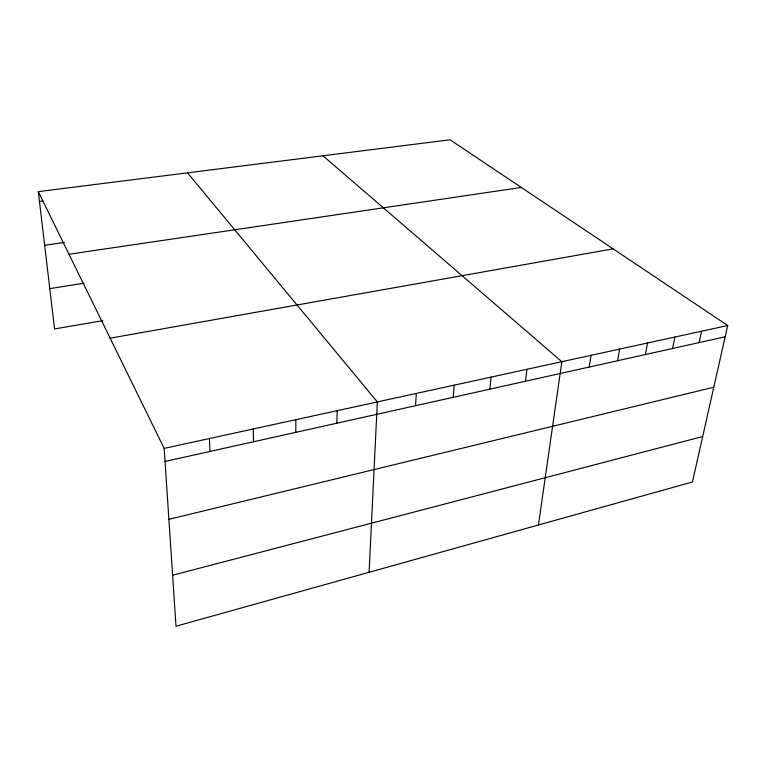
<?xml version="1.0" encoding="UTF-8"?>
<svg xmlns="http://www.w3.org/2000/svg" width="766" height="766" viewBox="0 0 766 766"><rect width="100%" height="100%" fill="white"/><g stroke="black" fill="none" stroke-linecap="round" stroke-linejoin="round"><path stroke-width="1.15" d="M295.81 432.34L295.868 419.691M336.858 423.205L337.203 410.681M369.097 572.288L377.341 401.92L187.526 172.848M415.498 405.712L416.34 393.418M453.175 397.324L454.248 385.154M489.809 389.166L491.111 377.111M525.466 381.238L526.96 369.298M538.441 524.988L561.851 361.686L322.984 155.785M589.217 367.048L591.074 355.319M617.626 360.729L619.627 349.085M645.403 354.543L647.557 342.996M672.567 348.501L674.856 337.05M699.147 342.584L701.57 331.218M727.7 325.521L692.435 481.986L175.998 626.215L164.173 448.407L38.3 191.634L450.063 139.785L727.7 325.521L164.173 448.407M172.609 575.237L702.681 436.524M168.893 519.319L713.797 387.223M165.044 461.448L725.163 336.801M110.141 338.179L613.116 248.864M102.711 320.686L54.568 328.94L38.3 191.634M49.79 288.61L83.934 283.219M68.997 254.255L521.311 187.45M44.658 245.283L64.401 242.449M39.459 201.391L42.886 200.951M209.415 438.545L209.951 451.452M253.297 428.979L253.527 441.752"/></g></svg>
